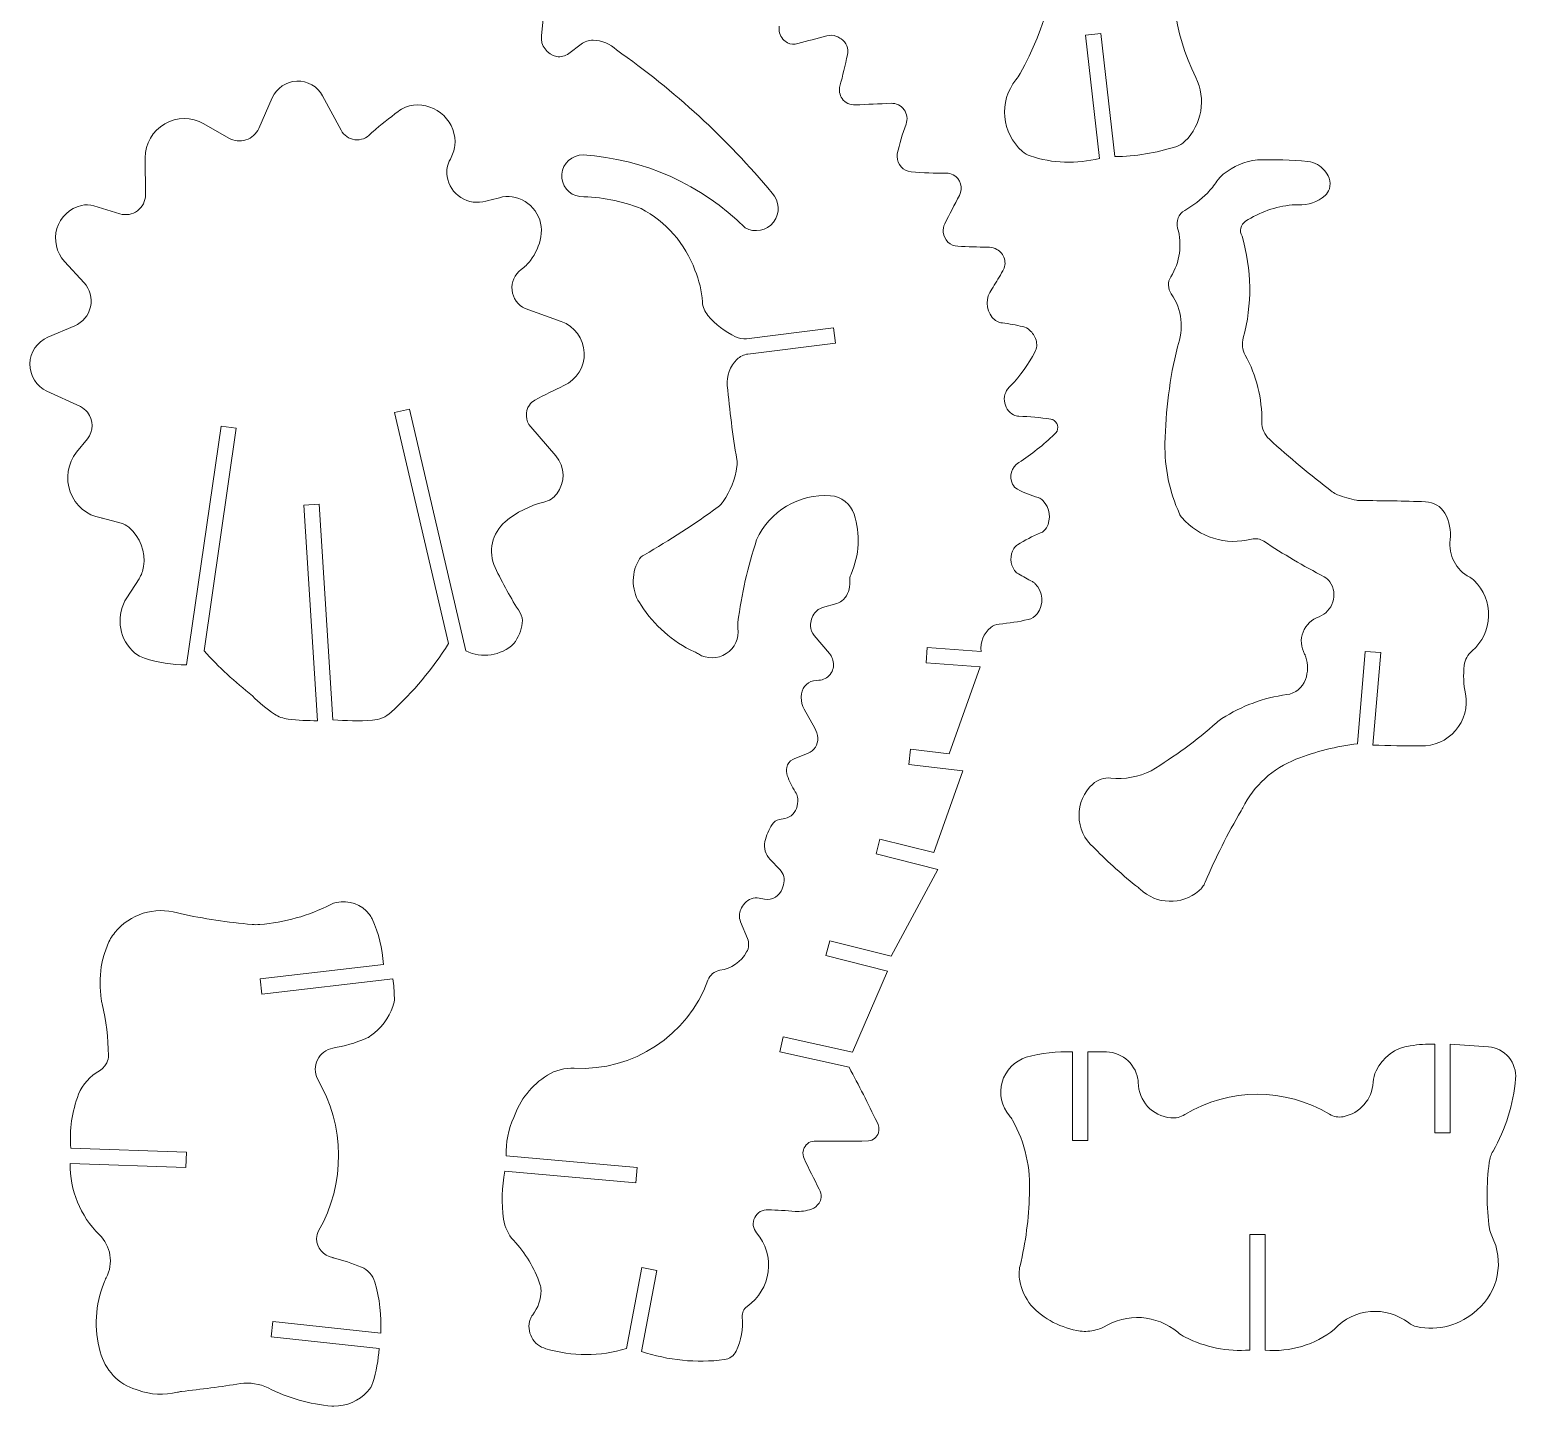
# Model space of a CAD drawing. Header units: millimetres. Extents: x -138 to 135, y -114 to 76.
# Drawn here: x -137.5 to -1.9, y -113.9 to 11.8 of the extents above; entities that cross this region are included whole.
import ezdxf

# ---------------------------------------------------------------- set-up
doc = ezdxf.new("R2010")
doc.units = ezdxf.units.MM
doc.header["$MEASUREMENT"] = 0
doc.layers.add('Capa 1', color=7, linetype='Continuous')

msp = doc.modelspace()

# ---------------------------------------------------------------- linework, layer by layer
at = {"layer": 'Capa 1', "color": 250, "lineweight": 9}
for points in [[(-25.4998, 31.3087), (-32.9204, 25.7551), (-35.2909, 15.6801), (-31.1253, 7.4003)], [(-47.168, 7.7521), (-44.8159, 11.941), (-43.5894, 16.668), (-43.6082, 21.4721)], [(-90.8445, 11.2216), (-90.8445, 11.2216), (-90.6855, 12.7316), (-90.6855, 12.7316)], [(-90.8445, 11.2216), (-90.939, 10.3244), (-90.339, 9.5013), (-89.456, 9.3167)], [(-69.1374, 12.095), (-69.2138, 11.6694), (-69.0902, 11.2324), (-68.8022, 10.9099)], [(-68.8022, 10.9099), (-68.683, 10.7764), (-68.5457, 10.6602), (-68.3942, 10.5647)], [(-64.7916, 11.2057), (-65.6784, 10.9706), (-66.5644, 10.7325), (-67.4495, 10.4913)], [(-63.9154, 11.1546), (-64.1945, 11.2647), (-64.5016, 11.2826), (-64.7916, 11.2057)], [(-63.502, 10.9369), (-63.6314, 11.0243), (-63.7701, 11.0973), (-63.9154, 11.1546)], [(-62.913, 9.4793), (-62.7941, 10.0398), (-63.0271, 10.6164), (-63.502, 10.9369)], [(-41.1809, 11.2679), (-41.1809, 11.2679), (-39.7833, 11.4251), (-39.7833, 11.4251)], [(-39.9151, 0.0169), (-39.9151, 0.0169), (-41.1809, 11.2679), (-41.1809, 11.2679)], [(-39.7833, 11.4251), (-39.7833, 11.4251), (-38.5176, 0.1741), (-38.5176, 0.1741)], [(-89.456, 9.3167), (-89.0671, 9.2464), (-88.6666, 9.3429), (-88.3525, 9.5827)], [(-87.2307, 10.4389), (-87.2307, 10.4389), (-88.3525, 9.5827), (-88.3525, 9.5827)], [(-86.1295, 10.799), (-86.5267, 10.8068), (-86.9148, 10.6799), (-87.2307, 10.4389)], [(-83.9923, 9.9131), (-84.5678, 10.4669), (-85.331, 10.7833), (-86.1295, 10.799)], [(-69.8006, -3.1475), (-73.9223, 1.8244), (-78.6959, 6.2176), (-83.9923, 9.9131)], [(-68.3942, 10.5647), (-68.0973, 10.4317), (-67.7635, 10.4057), (-67.4495, 10.4913)], [(-63.5991, 6.6197), (-63.3453, 7.5667), (-63.1166, 8.5203), (-62.913, 9.4793)], [(-47.5439, 7.1926), (-49.1245, 5.204), (-48.8641, 2.3245), (-46.9523, 0.6517)], [(-47.5439, 7.1926), (-47.4039, 7.3688), (-47.2782, 7.5559), (-47.168, 7.7521)], [(-32.1147, 1.5787), (-30.5625, 3.102), (-30.1635, 5.4497), (-31.1253, 7.4003)], [(-116.6413, 2.7575), (-116.6413, 2.7575), (-115.414, 5.5421), (-115.414, 5.5421)], [(-110.8134, 5.7198), (-110.8134, 5.7198), (-109.1334, 2.5881), (-109.1334, 2.5881)], [(-63.5991, 6.6197), (-63.7046, 6.2258), (-63.634, 5.8054), (-63.4054, 5.4676)], [(-63.4054, 5.4676), (-63.1249, 5.0843), (-62.6698, 4.8685), (-62.1954, 4.8939)], [(-103.9228, 4.3072), (-104.7092, 3.7051), (-105.4813, 3.0844), (-106.2384, 2.4457)], [(-102.5169, 4.87), (-103.0282, 4.8145), (-103.5144, 4.6198), (-103.9228, 4.3072)], [(-58.9367, 5.0406), (-60.0233, 5.0009), (-61.1096, 4.952), (-62.1954, 4.8939)], [(-125.2089, 3.1619), (-126.3197, 2.5345), (-127.0036, 1.3546), (-126.9958, 0.0789)], [(-121.6604, 3.1829), (-122.7603, 3.8171), (-124.1166, 3.809), (-125.2089, 3.1619)], [(-121.6604, 3.1829), (-121.6604, 3.1829), (-119.3723, 1.8637), (-119.3723, 1.8637)], [(-57.567, 3.1454), (-57.8967, 2.2577), (-58.1647, 1.3481), (-58.3691, 0.4234)], [(-106.2384, 2.4457), (-106.3088, 2.3863), (-106.3753, 2.3222), (-106.4374, 2.2541)], [(-32.9575, 1.0725), (-32.6406, 1.1725), (-32.3518, 1.3459), (-32.1147, 1.5787)], [(-126.975, -3.3098), (-126.975, -3.3098), (-126.9958, 0.0789), (-126.9958, 0.0789)], [(-99.1549, -0.0502), (-98.9403, 0.3294), (-98.7992, 0.746), (-98.739, 1.1778)], [(-72.2618, -6.3118), (-76.2197, -2.3783), (-81.4737, -0.0194), (-87.0431, 0.3247)], [(-58.3811, 0.3685), (-58.3861, 0.3083), (-58.3886, 0.2479), (-58.3884, 0.1876)], [(-58.3884, 0.1876), (-58.3867, -0.541), (-57.8288, -1.1476), (-57.1029, -1.2102)], [(-58.3691, 0.4234), (-58.3772, 0.4062), (-58.3813, 0.3875), (-58.3811, 0.3685)], [(-46.9523, 0.6517), (-46.744, 0.4694), (-46.5017, 0.3299), (-46.2395, 0.2412)], [(-46.2395, 0.2412), (-44.1985, -0.4497), (-41.9999, -0.5276), (-39.9151, 0.0169)], [(-38.5176, 0.1741), (-36.6304, 0.2019), (-34.7574, 0.5045), (-32.9575, 1.0725)], [(-99.1549, -0.0502), (-99.4258, -0.5293), (-99.5282, -1.0855), (-99.4459, -1.6297)], [(-57.1029, -1.2102), (-56.0345, -1.3024), (-54.9624, -1.3449), (-53.8901, -1.3377)], [(-53.2673, -1.4785), (-53.4613, -1.3844), (-53.6744, -1.3363), (-53.8901, -1.3377)], [(-25.4998, -0.1238), (-26.6418, -0.2557), (-27.7227, -0.7099), (-28.6161, -1.4333)], [(-20.8959, -0.2679), (-22.4263, -0.129), (-23.9635, -0.0809), (-25.4996, -0.1238)], [(-20.0198, -0.5489), (-20.2876, -0.3919), (-20.5868, -0.296), (-20.8959, -0.2679)], [(-18.959, -1.7821), (-19.1658, -1.2646), (-19.539, -0.8307), (-20.0198, -0.5489)], [(-52.7007, -3.3639), (-52.3449, -2.686), (-52.5967, -1.848), (-53.2673, -1.4785)], [(-30.0705, -3.1475), (-29.7429, -2.8169), (-29.4486, -2.455), (-29.1918, -2.0669)], [(-28.6161, -1.4333), (-28.8392, -1.6139), (-29.0333, -1.8276), (-29.1918, -2.0669)], [(-18.939, -2.7724), (-18.8336, -2.4495), (-18.8406, -2.1004), (-18.959, -1.7821)], [(-95.6998, -3.8254), (-95.7692, -3.8404), (-95.838, -3.858), (-95.9061, -3.8782)], [(-95.6998, -3.8254), (-95.3542, -3.7506), (-95.0107, -3.6661), (-94.6697, -3.5721)], [(-93.5045, -3.5019), (-93.8936, -3.4436), (-94.2905, -3.4675), (-94.6697, -3.5721)], [(-81.7548, -4.5539), (-83.5381, -3.8713), (-85.4268, -3.5054), (-87.3359, -3.4726)], [(-52.7007, -3.3639), (-53.1508, -4.2214), (-53.5942, -5.0823), (-54.0309, -5.9467)], [(-32.1267, -4.7296), (-31.3689, -4.3037), (-30.6764, -3.7708), (-30.0705, -3.1475)], [(-21.7891, -4.2194), (-20.8895, -4.2723), (-20.0058, -3.965), (-19.3332, -3.3653)], [(-19.3332, -3.3653), (-19.1531, -3.2047), (-19.0174, -3.0005), (-18.939, -2.7724)], [(-131.6955, -4.3083), (-132.0605, -4.1956), (-132.4492, -4.1841), (-132.8202, -4.2749)], [(-131.6955, -4.3083), (-131.6955, -4.3083), (-129.3117, -5.0447), (-129.3117, -5.0447)], [(-76.8325, -10.1794), (-77.7272, -7.7636), (-79.4792, -5.7613), (-81.7548, -4.5539)], [(-32.1267, -4.7296), (-32.696, -5.0496), (-32.9701, -5.7192), (-32.7886, -6.3465)], [(-22.3358, -4.2298), (-23.8519, -4.3772), (-25.3092, -4.8921), (-26.5813, -5.7298)], [(-21.7891, -4.2194), (-21.9713, -4.2086), (-22.1541, -4.2121), (-22.3358, -4.2298)], [(-54.0309, -5.9467), (-54.1511, -6.1889), (-54.201, -6.4599), (-54.1748, -6.729)], [(-54.1748, -6.729), (-54.1132, -7.4286), (-53.5449, -7.9755), (-52.8435, -8.0103)], [(-33.4077, -10.7935), (-32.5789, -9.4664), (-32.3538, -7.8495), (-32.7886, -6.3465)], [(-26.5813, -5.7298), (-27.0439, -6.0218), (-27.1883, -6.6299), (-26.9064, -7.0986)], [(-91.8499, -9.3064), (-91.3634, -8.6721), (-91.0351, -7.931), (-90.8922, -7.1444)], [(-52.8435, -8.0103), (-51.9335, -8.0554), (-51.0225, -8.0806), (-50.1114, -8.0859)], [(-49.9506, -8.0902), (-50.004, -8.0847), (-50.0578, -8.0833), (-50.1114, -8.0859)], [(-49.2889, -8.2895), (-49.4948, -8.1816), (-49.7194, -8.1139), (-49.9506, -8.0902)], [(-26.7965, -16.376), (-25.9694, -13.3335), (-26.0074, -10.1206), (-26.9064, -7.0986)], [(-132.5816, -11.3405), (-132.5816, -11.3405), (-134.3712, -9.385), (-134.3712, -9.385)], [(-92.6956, -10.1359), (-92.3761, -9.9006), (-92.0914, -9.6213), (-91.8499, -9.3064)], [(-76.1498, -13.0924), (-76.2167, -12.0906), (-76.4474, -11.1066), (-76.8325, -10.1794)], [(-48.7343, -10.2563), (-49.0323, -10.7552), (-49.3287, -11.2551), (-49.6235, -11.7559)], [(-33.4077, -10.7935), (-33.7054, -11.2701), (-33.6908, -11.8783), (-33.3705, -12.3401)], [(-49.7308, -11.9127), (-50.333, -12.6772), (-50.32, -13.7583), (-49.6996, -14.5081)], [(-49.7308, -11.9127), (-49.6915, -11.8629), (-49.6557, -11.8105), (-49.6235, -11.7559)], [(-76.1498, -13.0924), (-76.1196, -13.5432), (-75.9456, -13.9725), (-75.6531, -14.3169)], [(-32.8041, -17.182), (-32.174, -15.5745), (-32.3864, -13.7587), (-33.3705, -12.3401)], [(-92.322, -13.6866), (-92.322, -13.6866), (-89.0298, -14.8772), (-89.0298, -14.8772)], [(-75.6531, -14.3169), (-74.9535, -15.1411), (-74.0903, -15.8109), (-73.1183, -16.284)], [(-49.6996, -14.5081), (-49.4691, -14.7867), (-49.1401, -14.9658), (-48.781, -15.0082)], [(-135.8865, -16.3184), (-135.8865, -16.3184), (-133.4359, -15.2761), (-133.4359, -15.2761)], [(-64.1751, -15.4533), (-64.1751, -15.4533), (-72.1309, -16.4477), (-72.1309, -16.4477)], [(-64.0007, -16.8488), (-64.0007, -16.8488), (-64.1751, -15.4533), (-64.1751, -15.4533)], [(-46.9109, -15.3394), (-47.5274, -15.1931), (-48.1518, -15.0825), (-48.781, -15.0082)], [(-46.2953, -15.662), (-46.4703, -15.5046), (-46.682, -15.3937), (-46.9109, -15.3394)], [(-45.7084, -16.5673), (-45.8207, -16.219), (-46.0232, -15.9067), (-46.2953, -15.662)], [(-73.1183, -16.284), (-72.812, -16.4331), (-72.4689, -16.49), (-72.1309, -16.4477)], [(-71.9934, -17.8479), (-71.9934, -17.8479), (-64.0007, -16.8488), (-64.0007, -16.8488)], [(-45.8057, -17.66), (-45.6267, -17.324), (-45.5916, -16.9297), (-45.7084, -16.5673)], [(-32.8041, -17.182), (-33.5032, -20.0714), (-33.8835, -23.0288), (-33.938, -26.0011)], [(-26.7965, -16.376), (-26.9399, -16.9034), (-26.8729, -17.4659), (-26.6098, -17.945)], [(-73.0013, -18.3323), (-73.6422, -18.9559), (-73.9652, -19.837), (-73.8791, -20.7272)], [(-71.9934, -17.8479), (-72.3731, -17.8953), (-72.727, -18.0654), (-73.0013, -18.3323)], [(-48.0018, -20.7272), (-47.1379, -19.806), (-46.3994, -18.7747), (-45.8057, -17.66)], [(-25.0995, -24.0342), (-25.0654, -21.9077), (-25.5859, -19.809), (-26.6098, -17.945)], [(-132.9145, -22.6468), (-132.9145, -22.6468), (-135.9644, -21.2338), (-135.9644, -21.2338)], [(-88.7867, -20.7272), (-89.6775, -21.1464), (-90.5588, -21.5855), (-91.43, -22.0441)], [(-73.8791, -20.7272), (-73.6756, -22.9841), (-73.387, -25.2325), (-73.0141, -27.4677)], [(-132.2673, -23.1606), (-132.4392, -22.9403), (-132.661, -22.7642), (-132.9145, -22.6468)], [(-102.8872, -22.8688), (-102.8872, -22.8688), (-104.2568, -23.1883), (-104.2568, -23.1883)], [(-97.7352, -44.9489), (-97.7352, -44.9489), (-102.8872, -22.8688), (-102.8872, -22.8688)], [(-91.9382, -22.4982), (-92.3565, -23.1137), (-92.3094, -23.9334), (-91.8234, -24.497)], [(-91.43, -22.0441), (-91.6341, -22.1515), (-91.8086, -22.3074), (-91.9382, -22.4982)], [(-132.2815, -25.5869), (-131.7157, -24.8789), (-131.7099, -23.8751), (-132.2673, -23.1606)], [(-104.2568, -23.1883), (-104.2568, -23.1883), (-99.3345, -44.284), (-99.3345, -44.284)], [(-47.7484, -23.3999), (-47.6035, -23.4772), (-47.4427, -23.5196), (-47.2786, -23.5237)], [(-44.3481, -23.7913), (-45.318, -23.6378), (-46.2969, -23.5484), (-47.2786, -23.5237)], [(-44.0634, -23.9039), (-44.1489, -23.8459), (-44.2461, -23.8075), (-44.3481, -23.7913)], [(-25.0995, -24.0342), (-25.1092, -24.6387), (-24.859, -25.2184), (-24.4125, -25.626)], [(-133.2583, -26.8095), (-133.2583, -26.8095), (-132.2815, -25.5869), (-132.2815, -25.5869)], [(-120.0786, -24.4189), (-120.0786, -24.4189), (-123.2429, -46.2177), (-123.2429, -46.2177)], [(-121.6355, -44.9345), (-121.6355, -44.9345), (-118.6868, -24.6209), (-118.6868, -24.6209)], [(-118.6868, -24.6209), (-118.6868, -24.6209), (-120.0786, -24.4189), (-120.0786, -24.4189)], [(-91.8234, -24.497), (-91.8234, -24.497), (-89.5333, -27.1528), (-89.5333, -27.1528)], [(-47.2873, -27.7591), (-46.1245, -26.9954), (-45.0314, -26.1306), (-44.0206, -25.1748)], [(-24.4125, -25.626), (-22.5738, -27.3045), (-20.6616, -28.9006), (-18.6814, -30.4096)], [(-33.938, -26.0011), (-33.9803, -28.2162), (-33.5282, -30.4128), (-32.6145, -32.4312)], [(-89.4398, -30.6042), (-88.6472, -29.5776), (-88.6863, -28.135), (-89.5333, -27.1528)], [(-74.2445, -31.2984), (-73.5912, -30.3451), (-73.1673, -29.2537), (-73.006, -28.1093)], [(-73.006, -28.1093), (-72.9759, -27.8963), (-72.9787, -27.6799), (-73.0141, -27.4677)], [(-47.2873, -27.7591), (-47.9478, -28.1725), (-48.1903, -29.0175), (-47.8495, -29.7183)], [(-47.8495, -29.7183), (-47.7536, -29.9156), (-47.5985, -30.0781), (-47.4059, -30.1831)], [(-90.6145, -31.3657), (-90.1477, -31.2529), (-89.7333, -30.9843), (-89.4398, -30.6042)], [(-64.4577, -30.7773), (-67.3324, -30.5609), (-70.0328, -32.1748), (-71.2038, -34.8091)], [(-62.3022, -32.4697), (-62.6111, -31.5207), (-63.4625, -30.8522), (-64.4577, -30.7773)], [(-47.4059, -30.1831), (-46.8083, -30.509), (-46.1743, -30.7631), (-45.5171, -30.9401)], [(-45.5171, -30.9401), (-45.5171, -30.9401), (-45.4608, -30.9615), (-45.4608, -30.9615)], [(-45.083, -31.2107), (-45.1894, -31.1013), (-45.3183, -31.0162), (-45.4608, -30.9615)], [(-18.6814, -30.4096), (-18.5303, -30.5248), (-18.3644, -30.619), (-18.1881, -30.6897)], [(-18.1881, -30.6897), (-17.6262, -30.9151), (-17.0425, -31.0818), (-16.4464, -31.1874)], [(-16.4464, -31.1874), (-16.3281, -31.2083), (-16.2084, -31.2191), (-16.0883, -31.2196)], [(-111.1157, -31.5389), (-111.1157, -31.5389), (-112.5193, -31.6266), (-112.5193, -31.6266)], [(-112.5193, -31.6266), (-112.5193, -31.6266), (-111.2887, -51.3158), (-111.2887, -51.3158)], [(-109.8851, -51.2281), (-109.8851, -51.2281), (-111.1157, -31.5389), (-111.1157, -31.5389)], [(-90.6145, -31.3657), (-91.914, -31.6795), (-93.1227, -32.2912), (-94.145, -33.1527)], [(-81.4518, -36.1679), (-79.1224, -34.8523), (-76.8769, -33.3936), (-74.728, -31.8002)], [(-74.728, -31.8002), (-74.5402, -31.6609), (-74.3768, -31.4913), (-74.2445, -31.2984)], [(-62.5918, -37.9381), (-61.8208, -36.2142), (-61.7176, -34.2654), (-62.3022, -32.4697)], [(-44.7593, -33.7201), (-44.298, -32.9045), (-44.4298, -31.8825), (-45.083, -31.2107)], [(-32.6145, -32.4312), (-32.5581, -32.5558), (-32.4839, -32.6715), (-32.3941, -32.7746)], [(-10.1581, -31.329), (-12.1342, -31.2651), (-14.1111, -31.2286), (-16.0883, -31.2196)], [(-8.4018, -32.3785), (-8.767, -31.7492), (-9.4308, -31.3526), (-10.1581, -31.329)], [(-7.9201, -34.7909), (-7.8094, -33.9556), (-7.9788, -33.1072), (-8.4018, -32.3785)], [(-130.9097, -32.8402), (-130.9512, -32.8291), (-130.9931, -32.8196), (-131.0353, -32.8116)], [(-129.1901, -33.2988), (-129.1901, -33.2988), (-130.9097, -32.8402), (-130.9097, -32.8402)], [(-128.5106, -33.6528), (-128.7083, -33.4862), (-128.9404, -33.3654), (-129.1901, -33.2988)], [(-127.1498, -37.2518), (-126.9481, -35.8973), (-127.4632, -34.535), (-128.5106, -33.6528)], [(-94.145, -33.1527), (-95.363, -34.179), (-95.7389, -35.8959), (-95.0612, -37.3373)], [(-45.2878, -34.1809), (-45.0642, -34.092), (-44.8777, -33.9294), (-44.7593, -33.7201)], [(-32.3941, -32.7746), (-30.8226, -34.5797), (-28.3666, -35.3427), (-26.049, -34.7459)], [(-71.2038, -34.8091), (-72.0147, -37.2554), (-72.587, -39.7744), (-72.9128, -42.331)], [(-47.4046, -35.2678), (-47.5372, -35.3528), (-47.649, -35.4665), (-47.7319, -35.6004)], [(-45.2878, -34.1809), (-46.0266, -34.4746), (-46.7355, -34.8385), (-47.4046, -35.2678)], [(-24.9237, -34.9339), (-25.2554, -34.7151), (-25.6642, -34.6468), (-26.049, -34.7459)], [(-24.9237, -34.9339), (-23.1389, -36.1116), (-21.2954, -37.1976), (-19.4002, -38.1877)], [(-7.9201, -34.7909), (-8.0948, -36.1957), (-7.3809, -37.5618), (-6.1278, -38.2204)], [(-81.4518, -36.1679), (-81.6784, -36.2959), (-81.8651, -36.4842), (-81.991, -36.712)], [(-47.7319, -35.6004), (-48.1158, -36.2203), (-48.0881, -37.0105), (-47.6619, -37.6021)], [(-127.5661, -38.3589), (-127.3504, -38.0236), (-127.2085, -37.6462), (-127.1498, -37.2518)], [(-95.0612, -37.3373), (-94.3937, -38.7572), (-93.6363, -40.1331), (-92.7938, -41.4567)], [(-81.991, -36.712), (-82.701, -37.9965), (-82.6091, -39.5747), (-81.7548, -40.768)], [(-62.5918, -37.9381), (-62.6906, -38.1591), (-62.7308, -38.4019), (-62.7083, -38.6429)], [(-47.6619, -37.6021), (-47.571, -37.7283), (-47.4534, -37.8328), (-47.3174, -37.9082)], [(-46.0307, -38.6245), (-46.4592, -38.3849), (-46.888, -38.1461), (-47.3174, -37.9082)], [(-128.6836, -40.0965), (-128.6836, -40.0965), (-127.5661, -38.3589), (-127.5661, -38.3589)], [(-63.286, -40.2491), (-62.8645, -39.8261), (-62.6528, -39.2376), (-62.7083, -38.6429)], [(-45.809, -38.7901), (-45.8753, -38.7254), (-45.9499, -38.6698), (-46.0307, -38.6245)], [(-45.6064, -41.5611), (-44.9639, -40.719), (-45.0509, -39.5298), (-45.809, -38.7901)], [(-18.8839, -38.6503), (-19.0147, -38.4554), (-19.1922, -38.2964), (-19.4002, -38.1877)], [(-5.7189, -38.5174), (-5.8402, -38.3993), (-5.9779, -38.2992), (-6.1278, -38.2204)], [(-128.6836, -40.0965), (-129.6638, -41.6207), (-129.4583, -43.6205), (-128.1885, -44.9135)], [(-65.1792, -40.9822), (-65.1792, -40.9822), (-63.8892, -40.6068), (-63.8892, -40.6068)], [(-63.8892, -40.6068), (-63.6612, -40.5404), (-63.4537, -40.4174), (-63.286, -40.2491)], [(-92.5872, -42.4054), (-92.5412, -42.0747), (-92.6145, -41.7384), (-92.7938, -41.4567)], [(-81.7548, -40.768), (-80.572, -42.6233), (-78.883, -44.1013), (-76.8873, -45.0277)], [(-65.8998, -41.4736), (-66.164, -41.8161), (-66.3004, -42.2401), (-66.2854, -42.6724)], [(-65.1792, -40.9822), (-65.4654, -41.0655), (-65.7178, -41.2376), (-65.8998, -41.4736)], [(-46.4143, -42.0797), (-46.0925, -42.007), (-45.8065, -41.8234), (-45.6064, -41.5611)], [(-93.3574, -44.284), (-92.9467, -43.7326), (-92.6818, -43.0864), (-92.5872, -42.4054)], [(-72.9128, -42.331), (-72.936, -42.5126), (-72.9354, -42.6965), (-72.911, -42.8781)], [(-66.2854, -42.6724), (-66.2744, -42.9886), (-66.1571, -43.292), (-65.9524, -43.5333)], [(-49.8451, -42.8073), (-50.4956, -43.3339), (-50.825, -44.1612), (-50.7143, -44.9907)], [(-49.0858, -42.4997), (-49.3638, -42.5246), (-49.6281, -42.6317), (-49.8451, -42.8073)], [(-49.0858, -42.4997), (-48.187, -42.4191), (-47.2945, -42.2788), (-46.4143, -42.0797)], [(-104.5656, -50.5459), (-102.5443, -48.7072), (-100.7842, -46.6003), (-99.3345, -44.284)], [(-97.7352, -44.9489), (-96.2799, -45.6606), (-94.5358, -45.3957), (-93.3574, -44.284)], [(-64.558, -45.1774), (-64.558, -45.1774), (-65.9524, -43.5333), (-65.9524, -43.5333)], [(-55.6367, -44.6391), (-55.6367, -44.6391), (-55.7369, -46.0419), (-55.7369, -46.0419)], [(-50.7143, -44.9907), (-50.7143, -44.9907), (-55.6367, -44.6391), (-55.6367, -44.6391)], [(-128.1885, -44.9135), (-127.8747, -45.233), (-127.4892, -45.4729), (-127.0639, -45.6134)], [(-127.0639, -45.6134), (-125.8314, -46.0206), (-124.5409, -46.2247), (-123.2429, -46.2177)], [(-121.6355, -44.9345), (-120.2801, -46.4256), (-118.8023, -47.8006), (-117.2176, -49.0451)], [(-76.5231, -45.2236), (-76.6406, -45.1512), (-76.7622, -45.0858), (-76.8873, -45.0277)], [(-64.2887, -45.6658), (-64.345, -45.4867), (-64.4365, -45.3206), (-64.558, -45.1774)], [(-64.2186, -45.9333), (-64.2377, -45.843), (-64.2611, -45.7538), (-64.2887, -45.6658)], [(-55.7369, -46.0419), (-55.7369, -46.0419), (-50.8146, -46.3935), (-50.8146, -46.3935)], [(-21.0813, -45.5053), (-21.11, -45.4162), (-21.1475, -45.3302), (-21.1932, -45.2485)], [(-21.1148, -47.5594), (-20.8775, -46.8971), (-20.8657, -46.175), (-21.0813, -45.5053)], [(-15.6552, -44.9872), (-15.6552, -44.9872), (-16.3583, -53.4254), (-16.3583, -53.4254)], [(-14.2536, -45.104), (-14.2536, -45.104), (-15.6552, -44.9872), (-15.6552, -44.9872)], [(-14.9568, -53.5422), (-14.9568, -53.5422), (-14.2536, -45.104), (-14.2536, -45.104)], [(-5.9112, -44.9452), (-6.3036, -45.2843), (-6.5574, -45.756), (-6.624, -46.2704)], [(-50.8146, -46.3935), (-50.8146, -46.3935), (-53.6343, -54.3296), (-53.6343, -54.3296)], [(-6.624, -46.2704), (-6.7356, -47.1318), (-6.6983, -48.0059), (-6.5137, -48.8547)], [(-65.7694, -47.6385), (-66.457, -47.665), (-67.0244, -48.1851), (-67.1106, -48.8677)], [(-65.7694, -47.6385), (-65.7694, -47.6385), (-65.5404, -47.6296), (-65.5404, -47.6296)], [(-22.8267, -48.9396), (-22.0425, -48.8368), (-21.3816, -48.304), (-21.1148, -47.5594)], [(-117.2176, -49.0451), (-116.6047, -49.6667), (-115.9305, -50.2248), (-115.2054, -50.7109)], [(-67.1338, -49.2133), (-67.1369, -49.5793), (-67.0448, -49.9397), (-66.8665, -50.2593)], [(-67.1106, -48.8677), (-67.125, -48.9824), (-67.1328, -49.0978), (-67.1338, -49.2133)], [(-22.8267, -48.9396), (-24.9359, -49.2159), (-26.9556, -49.9639), (-28.7359, -51.1281)], [(-115.2054, -50.7109), (-114.8348, -50.9592), (-114.4105, -51.1159), (-113.9675, -51.168)], [(-113.9675, -51.168), (-113.0785, -51.2724), (-112.1838, -51.3218), (-111.2887, -51.3158)], [(-109.8851, -51.2281), (-108.6836, -51.3372), (-107.4755, -51.3518), (-106.2718, -51.2718)], [(-106.2718, -51.2718), (-105.6374, -51.2297), (-105.0359, -50.9738), (-104.5656, -50.5459)], [(-65.8933, -52.0037), (-65.8933, -52.0037), (-66.8665, -50.2593), (-66.8665, -50.2593)], [(-35.2038, -55.8866), (-33.0809, -54.6044), (-31.0773, -53.1344), (-29.2169, -51.4944)], [(-28.7359, -51.1281), (-28.9048, -51.2385), (-29.0655, -51.3609), (-29.2169, -51.4944)], [(-66.5149, -54.2909), (-65.9467, -54.0652), (-65.5894, -53.4984), (-65.6309, -52.8885)], [(-65.6309, -52.8885), (-65.652, -52.5778), (-65.7416, -52.2757), (-65.8933, -52.0037)], [(-57.1594, -53.9267), (-57.1594, -53.9267), (-57.319, -55.324), (-57.319, -55.324)], [(-53.6343, -54.3296), (-53.6343, -54.3296), (-57.1594, -53.9267), (-57.1594, -53.9267)], [(-16.3583, -53.4254), (-18.2853, -53.6552), (-20.1755, -54.1277), (-21.9838, -54.8318)], [(-14.9568, -53.5422), (-13.5089, -53.5937), (-12.0602, -53.6167), (-10.6114, -53.6113)], [(-68.4562, -55.5768), (-68.5067, -55.824), (-68.4899, -56.0802), (-68.4073, -56.3186)], [(-67.9013, -54.8481), (-68.1876, -54.9938), (-68.3919, -55.2621), (-68.4562, -55.5768)], [(-67.7824, -54.7944), (-67.8229, -54.8104), (-67.8625, -54.8283), (-67.9013, -54.8481)], [(-67.7824, -54.7944), (-67.7824, -54.7944), (-66.5149, -54.2909), (-66.5149, -54.2909)], [(-57.319, -55.324), (-57.319, -55.324), (-52.3967, -55.8866), (-52.3967, -55.8866)], [(-21.9838, -54.8318), (-24.0977, -55.6671), (-25.8295, -57.2523), (-26.848, -59.2843)], [(-68.4073, -56.3186), (-68.2265, -56.841), (-67.9797, -57.3383), (-67.6731, -57.7983)], [(-52.3967, -55.8866), (-52.3967, -55.8866), (-55.0231, -63.3525), (-55.0231, -63.3525)], [(-38.8842, -56.5553), (-39.4863, -56.4927), (-40.0863, -56.6917), (-40.5316, -57.1018)], [(-38.8842, -56.5553), (-37.6188, -56.687), (-36.342, -56.455), (-35.2038, -55.8866)], [(-67.4627, -58.846), (-67.3922, -58.4827), (-67.4678, -58.1063), (-67.6731, -57.7983)], [(-68.631, -60.2373), (-68.067, -60.1286), (-67.6259, -59.6879), (-67.5166, -59.1241)], [(-67.5166, -59.1241), (-67.5166, -59.1241), (-67.4627, -58.846), (-67.4627, -58.846)], [(-26.9841, -59.5345), (-28.2215, -61.6363), (-29.3184, -63.8177), (-30.2675, -66.0645)], [(-26.9841, -59.5345), (-26.9359, -59.4526), (-26.8905, -59.3692), (-26.848, -59.2843)], [(-69.7973, -60.794), (-70.1053, -61.2717), (-70.3245, -61.8012), (-70.4442, -62.3568)], [(-69.1105, -60.3298), (-69.3932, -60.3843), (-69.6413, -60.552), (-69.7973, -60.794)], [(-69.1105, -60.3298), (-69.1105, -60.3298), (-68.631, -60.2373), (-68.631, -60.2373)], [(-70.4442, -62.3568), (-70.5703, -62.9417), (-70.3951, -63.5508), (-69.9777, -63.9794)], [(-59.9665, -62.1166), (-59.9665, -62.1166), (-60.3076, -63.481), (-60.3076, -63.481)], [(-55.0231, -63.3525), (-55.0231, -63.3525), (-59.9665, -62.1166), (-59.9665, -62.1166)], [(-60.3076, -63.481), (-60.3076, -63.481), (-54.6821, -64.8874), (-54.6821, -64.8874)], [(-40.3449, -62.9826), (-40.3829, -62.9436), (-40.4225, -62.9061), (-40.4634, -62.8702)], [(-40.3449, -62.9826), (-39.0995, -64.26), (-37.7703, -65.4528), (-36.3661, -66.5532)], [(-69.0904, -64.8903), (-69.0904, -64.8903), (-69.9777, -63.9794), (-69.9777, -63.9794)], [(-68.7577, -66.2979), (-68.6004, -65.8032), (-68.7283, -65.2621), (-69.0904, -64.8903)], [(-54.6821, -64.8874), (-54.6821, -64.8874), (-58.9117, -72.8051), (-58.9117, -72.8051)], [(-68.8702, -66.6516), (-68.8702, -66.6516), (-68.7577, -66.2979), (-68.7577, -66.2979)], [(-30.8449, -66.8514), (-30.5936, -66.6379), (-30.3958, -66.3684), (-30.2675, -66.0645)], [(-106.5413, -68.9958), (-107.251, -68.0798), (-108.4264, -67.6566), (-109.5571, -67.9101)], [(-70.9623, -67.5135), (-71.4582, -67.4188), (-71.9667, -67.597), (-72.2948, -67.9806)], [(-70.9623, -67.5135), (-70.9623, -67.5135), (-70.4743, -67.6067), (-70.4743, -67.6067)], [(-70.4743, -67.6067), (-69.7749, -67.7403), (-69.086, -67.3301), (-68.8702, -66.6516)], [(-36.2076, -66.6906), (-36.2581, -66.6422), (-36.311, -66.5963), (-36.3661, -66.5532)], [(-36.2076, -66.6906), (-34.7256, -68.111), (-32.4094, -68.1805), (-30.8449, -66.8514)], [(-124.0429, -68.8665), (-126.1401, -68.2594), (-128.3971, -68.9644), (-129.7757, -70.6573)], [(-124.0429, -68.8665), (-123.9676, -68.8883), (-123.8915, -68.9076), (-123.8149, -68.9244)], [(-123.8149, -68.9244), (-121.6491, -69.3971), (-119.4553, -69.7305), (-117.2469, -69.9225)], [(-116.5471, -69.9251), (-114.2834, -69.7452), (-112.0773, -69.1214), (-110.0545, -68.0894)], [(-109.5571, -67.9101), (-109.7298, -67.9488), (-109.8969, -68.009), (-110.0545, -68.0894)], [(-106.289, -69.4135), (-106.3567, -69.265), (-106.4413, -69.1248), (-106.5413, -68.9958)], [(-72.6511, -68.5376), (-72.8145, -68.8936), (-72.8221, -69.3016), (-72.6719, -69.6634)], [(-72.2948, -67.9806), (-72.4388, -68.1489), (-72.5587, -68.3363), (-72.6511, -68.5376)], [(-117.2469, -69.9225), (-117.0141, -69.9427), (-116.78, -69.9436), (-116.5471, -69.9251)], [(-105.2602, -73.5581), (-105.3452, -72.125), (-105.694, -70.72), (-106.289, -69.4135)], [(-72.0381, -71.1904), (-72.0381, -71.1904), (-72.6719, -69.6634), (-72.6719, -69.6634)], [(-130.444, -71.8119), (-130.6152, -72.2587), (-130.7665, -72.7128), (-130.8975, -73.1729)], [(-129.7758, -70.6573), (-130.0583, -71.0043), (-130.2839, -71.3941), (-130.444, -71.8119)], [(-72.1148, -72.4251), (-71.8999, -72.0475), (-71.8716, -71.5917), (-72.0381, -71.1904)], [(-64.5372, -71.3987), (-64.5372, -71.3987), (-64.8783, -72.7631), (-64.8783, -72.7631)], [(-58.9117, -72.8051), (-58.9117, -72.8051), (-64.5372, -71.3987), (-64.5372, -71.3987)], [(-130.8975, -73.1729), (-130.9553, -73.3763), (-130.9978, -73.5837), (-131.0246, -73.7934)], [(-74.548, -74.1036), (-73.5235, -73.9442), (-72.6276, -73.3263), (-72.1148, -72.4251)], [(-64.8783, -72.7631), (-64.8783, -72.7631), (-59.2528, -74.1695), (-59.2528, -74.1695)], [(-131.0246, -73.7934), (-131.1498, -74.7739), (-131.1458, -75.7666), (-131.0126, -76.746)], [(-116.516, -74.8823), (-116.516, -74.8823), (-105.2602, -73.5581), (-105.2602, -73.5581)], [(-74.548, -74.1036), (-75.0521, -74.182), (-75.4742, -74.5273), (-75.651, -75.0058)], [(-59.2528, -74.1695), (-59.2528, -74.1695), (-62.4637, -81.5864), (-62.4637, -81.5864)], [(-116.3517, -76.279), (-116.3517, -76.279), (-116.516, -74.8823), (-116.516, -74.8823)], [(-104.3975, -74.8726), (-104.3975, -74.8726), (-116.3517, -76.279), (-116.3517, -76.279)], [(-104.2622, -76.6132), (-104.277, -76.031), (-104.3222, -75.4501), (-104.3975, -74.8726)], [(-87.8439, -83.044), (-82.459, -83.3198), (-77.5198, -80.0636), (-75.651, -75.0058)], [(-131.0126, -76.746), (-130.9942, -76.8819), (-130.9691, -77.0168), (-130.9374, -77.1503)], [(-130.3534, -81.8744), (-130.3747, -80.2831), (-130.5705, -78.6989), (-130.9374, -77.1503)], [(-104.3905, -77.3934), (-104.2989, -77.1438), (-104.2554, -76.879), (-104.2622, -76.6132)], [(-106.4268, -80.0902), (-105.4958, -79.4129), (-104.787, -78.4743), (-104.3905, -77.3934)], [(-109.8823, -81.2013), (-108.8422, -81.0296), (-107.8257, -80.7372), (-106.8532, -80.3302)], [(-106.8532, -80.3302), (-106.7022, -80.267), (-106.5591, -80.1865), (-106.4268, -80.0902)], [(-68.7923, -80.18), (-68.7923, -80.18), (-69.0974, -81.5529), (-69.0974, -81.5529)], [(-62.4637, -81.5864), (-62.4637, -81.5864), (-68.7923, -80.18), (-68.7923, -80.18)], [(-11.549, -80.9934), (-12.9095, -81.1756), (-14.0852, -82.0342), (-14.6728, -83.2747)], [(-9.3265, -80.8497), (-10.0702, -80.8262), (-10.8145, -80.8743), (-11.549, -80.9934)], [(-9.3265, -80.8497), (-9.3265, -80.8497), (-9.3265, -88.9364), (-9.3265, -88.9364)], [(-7.9201, -88.9364), (-7.9201, -88.9364), (-7.9201, -80.8497), (-7.9201, -80.8497)], [(-7.9201, -80.8497), (-6.7519, -80.929), (-5.5836, -81.0073), (-4.4152, -81.0847)], [(-130.7347, -82.8948), (-130.6495, -82.7824), (-130.5741, -82.6628), (-130.5095, -82.5373)], [(-130.5095, -82.5373), (-130.4039, -82.3325), (-130.3503, -82.1048), (-130.3534, -81.8744)], [(-69.0974, -81.5529), (-69.0974, -81.5529), (-62.7687, -82.9593), (-62.7687, -82.9593)], [(-42.3763, -81.5529), (-43.7995, -81.5024), (-45.222, -81.6684), (-46.5954, -82.0451)], [(-42.3763, -81.5529), (-42.3763, -81.5529), (-42.3763, -89.6396), (-42.3763, -89.6396)], [(-40.9699, -89.6396), (-40.9699, -89.6396), (-40.9699, -81.5529), (-40.9699, -81.5529)], [(-40.9699, -81.5529), (-40.5011, -81.5568), (-40.0323, -81.5568), (-39.5635, -81.5529)], [(-36.4084, -84.027), (-36.6846, -82.524), (-38.038, -81.4627), (-39.5635, -81.5529)], [(-131.1625, -83.2692), (-132.0224, -83.7562), (-132.6987, -84.512), (-133.0875, -85.4205)], [(-131.1625, -83.2692), (-130.9959, -83.1748), (-130.8503, -83.0475), (-130.7347, -82.8948)], [(-111.1753, -97.8837), (-108.7082, -93.5786), (-108.7515, -88.2783), (-111.2887, -84.0141)], [(-90.2993, -83.682), (-91.7287, -84.5773), (-92.808, -85.9354), (-93.3574, -87.53)], [(-87.8439, -83.044), (-88.7084, -82.9997), (-89.5657, -83.2224), (-90.2993, -83.682)], [(-60.2192, -87.9536), (-61.031, -86.2696), (-61.881, -84.6045), (-62.7687, -82.9593)], [(-36.3795, -84.3386), (-36.3799, -84.2341), (-36.3895, -84.1298), (-36.4084, -84.027)], [(-14.6728, -83.2747), (-14.8286, -83.6035), (-14.9191, -83.9595), (-14.9393, -84.3228)], [(-4.0022, -90.6066), (-2.8436, -88.5854), (-2.1408, -86.3354), (-1.943, -84.0141)], [(-133.0875, -85.4205), (-133.6864, -86.9882), (-133.9266, -88.6701), (-133.7907, -90.3428)], [(-36.3795, -84.3386), (-36.3736, -86.023), (-35.0841, -87.425), (-33.4061, -87.5715)], [(-18.9214, -87.247), (-22.9869, -84.8022), (-28.0725, -84.8123), (-32.1282, -87.2734)], [(-17.6793, -87.466), (-16.1542, -87.1689), (-15.0256, -85.8742), (-14.9393, -84.3228)], [(-93.3574, -87.53), (-93.8666, -88.6299), (-94.1076, -89.8349), (-94.0606, -91.046)], [(-60.092, -88.9309), (-59.9937, -88.6019), (-60.04, -88.2465), (-60.2192, -87.9536)], [(-47.8579, -87.7787), (-47.9365, -87.6392), (-48.0285, -87.5076), (-48.1326, -87.3859)], [(-46.3141, -94.5619), (-46.16, -92.199), (-46.6964, -89.8422), (-47.8579, -87.7787)], [(-33.4061, -87.5715), (-32.9593, -87.6105), (-32.5116, -87.5061), (-32.1282, -87.2734)], [(-18.9214, -87.247), (-18.5487, -87.4711), (-18.1062, -87.5492), (-17.6793, -87.466)], [(-60.9892, -89.6777), (-60.5671, -89.632), (-60.2135, -89.3377), (-60.092, -88.9309)], [(-9.3265, -88.9364), (-9.3265, -88.9364), (-7.9201, -88.9364), (-7.9201, -88.9364)], [(-133.7907, -90.3428), (-133.7907, -90.3428), (-123.2429, -90.6944), (-123.2429, -90.6944)], [(-123.2429, -90.6944), (-123.2429, -90.6944), (-123.2898, -92.1), (-123.2898, -92.1)], [(-66.9507, -90.5987), (-67.0034, -90.8279), (-66.9781, -91.0682), (-66.8786, -91.2814)], [(-66.8596, -90.323), (-66.9013, -90.4107), (-66.9319, -90.5033), (-66.9507, -90.5987)], [(-65.787, -89.6952), (-66.2429, -89.6493), (-66.6764, -89.9029), (-66.8596, -90.3229)], [(-65.787, -89.6952), (-64.1877, -89.7103), (-62.5883, -89.7044), (-60.9892, -89.6777)], [(-42.3763, -89.6396), (-42.3763, -89.6396), (-40.9699, -89.6396), (-40.9699, -89.6396)], [(-4.0022, -90.6066), (-4.1836, -90.923), (-4.3017, -91.2715), (-4.35, -91.633)], [(-133.8376, -91.7484), (-133.8906, -94.1816), (-132.9316, -96.5278), (-131.1894, -98.2273)], [(-123.2898, -92.1), (-123.2898, -92.1), (-133.8376, -91.7484), (-133.8376, -91.7484)], [(-82.1064, -92.1007), (-82.1064, -92.1007), (-94.0606, -91.046), (-94.0606, -91.046)], [(-82.23, -93.5017), (-82.23, -93.5017), (-82.1064, -92.1007), (-82.1064, -92.1007)], [(-66.8786, -91.2814), (-66.4369, -92.228), (-65.9717, -93.1635), (-65.4835, -94.0871)], [(-4.35, -91.633), (-4.619, -93.6464), (-4.6093, -95.6874), (-4.3213, -97.6982)], [(-94.1842, -92.4469), (-94.4552, -93.8942), (-94.4911, -95.3758), (-94.2905, -96.8345)], [(-94.1842, -92.4469), (-94.1842, -92.4469), (-82.23, -93.5017), (-82.23, -93.5017)], [(-65.4931, -95.3446), (-65.3939, -95.1928), (-65.3355, -95.0179), (-65.3235, -94.8369)], [(-65.3235, -94.8369), (-65.3064, -94.577), (-65.3618, -94.3174), (-65.4835, -94.0871)], [(-47.166, -101.0693), (-46.647, -98.9374), (-46.3614, -96.7555), (-46.3141, -94.5619)], [(-67.6911, -96.1089), (-68.5103, -96.0432), (-69.3309, -95.9963), (-70.1522, -95.9683)], [(-67.6911, -96.1089), (-67.1859, -96.1403), (-66.6796, -96.0698), (-66.2024, -95.9014)], [(-66.2024, -95.9014), (-65.9113, -95.7986), (-65.662, -95.603), (-65.4931, -95.3446)], [(-94.2905, -96.8345), (-94.192, -97.5503), (-93.8755, -98.2184), (-93.3838, -98.7479)], [(-130.5571, -102.1702), (-129.8777, -100.8599), (-130.1343, -99.2594), (-131.1894, -98.2273)], [(-111.1753, -97.8837), (-111.2989, -98.0993), (-111.3631, -98.3439), (-111.3614, -98.5925)], [(-111.3614, -98.5925), (-111.3557, -99.4412), (-110.7489, -100.1667), (-109.9146, -100.3223)], [(-90.9751, -102.7634), (-91.4897, -101.2718), (-92.3102, -99.9042), (-93.3838, -98.7479)], [(-24.7966, -98.2185), (-24.7966, -98.2185), (-26.203, -98.2185), (-26.203, -98.2185)], [(-26.203, -98.2185), (-26.203, -98.2185), (-26.203, -108.7663), (-26.203, -108.7663)], [(-24.7966, -108.7663), (-24.7966, -108.7663), (-24.7966, -98.2185), (-24.7966, -98.2185)], [(-5.4589, -105.1097), (-3.5094, -103.4345), (-2.9548, -100.645), (-4.1153, -98.3515)], [(-4.3213, -97.6982), (-4.2887, -97.9257), (-4.2191, -98.1464), (-4.1153, -98.3515)], [(-109.8413, -100.3387), (-109.8655, -100.3324), (-109.8899, -100.3269), (-109.9146, -100.3223)], [(-107.2758, -101.1952), (-108.111, -100.8531), (-108.9681, -100.567), (-109.8413, -100.3387)], [(-106.0485, -102.5621), (-106.2273, -101.9429), (-106.6794, -101.4394), (-107.2758, -101.1952)], [(-81.6852, -101.2462), (-81.6852, -101.2462), (-83.0916, -108.6297), (-83.0916, -108.6297)], [(-81.71, -108.8928), (-81.71, -108.8928), (-80.3037, -101.5094), (-80.3037, -101.5094)], [(-80.3037, -101.5094), (-80.3037, -101.5094), (-81.6852, -101.2462), (-81.6852, -101.2462)], [(-47.166, -101.0693), (-47.277, -101.5253), (-47.2851, -102.0003), (-47.1899, -102.4599)], [(-130.7612, -102.6126), (-131.5771, -104.6205), (-131.6961, -106.844), (-131.0992, -108.9275)], [(-130.5571, -102.1702), (-130.6319, -102.3144), (-130.7, -102.4621), (-130.7612, -102.6126)], [(-105.5134, -107.2273), (-105.4304, -105.6533), (-105.6113, -104.0765), (-106.0485, -102.5621)], [(-90.879, -103.3222), (-90.8805, -103.132), (-90.913, -102.9432), (-90.9751, -102.7634)], [(-47.1899, -102.4599), (-47.0231, -103.2646), (-46.678, -104.0217), (-46.18, -104.6754)], [(-91.6417, -105.5528), (-91.1413, -104.9176), (-90.8723, -104.1308), (-90.879, -103.3222)], [(-91.6417, -105.5528), (-91.74, -105.6776), (-91.8165, -105.8182), (-91.8678, -105.9685)], [(-73.0717, -108.86), (-72.6056, -107.8934), (-72.4135, -106.8175), (-72.5161, -105.7493)], [(-72.0704, -104.7838), (-72.3822, -105.0017), (-72.5525, -105.3706), (-72.5161, -105.7493)], [(-46.18, -104.6754), (-44.992, -105.9538), (-43.4008, -106.7851), (-41.673, -107.0303)], [(-32.7698, -107.1483), (-34.6929, -105.532), (-37.4414, -105.3473), (-39.5635, -106.6919)], [(-11.6961, -106.2982), (-13.7551, -104.6883), (-16.7067, -104.9365), (-18.4679, -106.8677)], [(-10.9843, -106.6316), (-9.0045, -107.0592), (-6.9407, -106.4907), (-5.4589, -105.1097)], [(-115.5078, -107.5709), (-115.5078, -107.5709), (-115.358, -106.1725), (-115.358, -106.1725)], [(-115.358, -106.1725), (-115.358, -106.1725), (-105.5134, -107.2273), (-105.5134, -107.2273)], [(-41.673, -107.0303), (-41.4418, -107.0631), (-41.2077, -107.0702), (-40.9749, -107.0515)], [(-40.9749, -107.0515), (-40.4875, -107.0123), (-40.0103, -106.8907), (-39.5635, -106.6919)], [(-32.7698, -107.1483), (-32.5645, -107.3209), (-32.3401, -107.4694), (-32.101, -107.5909)], [(-24.7966, -108.7663), (-22.5202, -108.9829), (-20.2492, -108.3016), (-18.4679, -106.8677)], [(-11.6961, -106.2982), (-11.487, -106.4616), (-11.2437, -106.5756), (-10.9843, -106.6316)], [(-105.6632, -108.6257), (-105.6632, -108.6257), (-115.5078, -107.5709), (-115.5078, -107.5709)], [(-32.101, -107.5909), (-30.2801, -108.5166), (-28.2396, -108.9233), (-26.203, -108.7663)], [(-131.0992, -108.9275), (-130.6961, -110.5807), (-129.4463, -111.896), (-127.8158, -112.383)], [(-106.2337, -111.7425), (-105.9157, -110.7311), (-105.7241, -109.6842), (-105.6632, -108.6257)], [(-90.4345, -108.642), (-88.0407, -109.3724), (-85.4829, -109.3681), (-83.0916, -108.6297)], [(-81.71, -108.8928), (-79.2828, -109.7105), (-76.7019, -109.9675), (-74.1611, -109.6444)], [(-74.1611, -109.6444), (-73.6886, -109.5843), (-73.2786, -109.2891), (-73.0717, -108.86)], [(-127.6563, -112.4359), (-127.7089, -112.4167), (-127.7621, -112.399), (-127.8158, -112.383)], [(-127.6563, -112.4359), (-126.5051, -112.8561), (-125.2542, -112.9202), (-124.0662, -112.6198)], [(-123.6955, -112.5521), (-123.8204, -112.5664), (-123.9442, -112.589), (-124.0662, -112.6198)], [(-123.6955, -112.5521), (-121.896, -112.3468), (-120.1005, -112.1075), (-118.31, -111.8342)], [(-115.7918, -112.2288), (-116.5705, -111.8408), (-117.45, -111.703), (-118.31, -111.8342)], [(-115.7918, -112.2288), (-113.9681, -113.1376), (-111.9922, -113.7015), (-109.9636, -113.8921)], [(-109.7819, -113.8998), (-108.6184, -113.8884), (-107.5097, -113.4036), (-106.7114, -112.5571)], [(-106.7114, -112.5571), (-106.4927, -112.3252), (-106.3293, -112.0466), (-106.2337, -111.7425)], [(-109.9636, -113.8921), (-109.9032, -113.8978), (-109.8425, -113.9004), (-109.7819, -113.8998)]]:
    msp.add_open_spline(points, degree=3, dxfattribs=at)
for points in [[(-110.8134, 5.7198), (-111.2763, 6.5827), (-112.1907, 7.1062), (-113.1692, 7.0684), (-113.1692, 7.0684), (-114.1478, 7.0306), (-115.0191, 6.4381), (-115.414, 5.5421)], [(-98.739, 1.1778), (-98.6518, 2.1966), (-99.025, 3.201), (-99.7563, 3.9157), (-99.7563, 3.9157), (-100.4876, 4.6304), (-101.5003, 4.9805), (-102.5169, 4.87)], [(-57.567, 3.1454), (-57.4035, 3.5856), (-57.4704, 4.0784), (-57.7455, 4.4589), (-57.7455, 4.4589), (-58.0206, 4.8395), (-58.4674, 5.0577), (-58.9367, 5.0406)], [(-119.3723, 1.8637), (-118.8973, 1.5898), (-118.3284, 1.5308), (-117.8074, 1.7014), (-117.8074, 1.7014), (-117.2864, 1.8719), (-116.8624, 2.2559), (-116.6413, 2.7575)], [(-109.1334, 2.5881), (-108.8782, 2.1122), (-108.4078, 1.7898), (-107.8719, 1.7234), (-107.8719, 1.7234), (-107.3359, 1.657), (-106.8011, 1.8549), (-106.4374, 2.2541)], [(-87.0431, 0.3247), (-88.0526, 0.3424), (-88.901, -0.4294), (-88.9786, -1.436), (-88.9786, -1.436), (-89.0562, -2.4426), (-88.3361, -3.3354), (-87.336, -3.4726)], [(-99.4459, -1.6297), (-99.3255, -2.4248), (-98.8667, -3.1288), (-98.1879, -3.56), (-98.1879, -3.56), (-97.5092, -3.9911), (-96.6769, -4.1072), (-95.9061, -3.8782)], [(-129.3117, -5.0447), (-128.7625, -5.2144), (-128.1652, -5.1121), (-127.7037, -4.7695), (-127.7037, -4.7695), (-127.2421, -4.4268), (-126.9715, -3.8847), (-126.975, -3.3098)], [(-90.8922, -7.1444), (-90.743, -6.3134), (-90.9365, -5.4573), (-91.4286, -4.7711), (-91.4286, -4.7711), (-91.9207, -4.085), (-92.6695, -3.6271), (-93.5045, -3.5019)], [(-72.2618, -6.3118), (-71.3869, -6.8117), (-70.2776, -6.5923), (-69.659, -5.7969), (-69.659, -5.7969), (-69.0404, -5.0016), (-69.1007, -3.8724), (-69.8006, -3.1475)], [(-132.8202, -4.2749), (-133.8849, -4.5358), (-134.7331, -5.3391), (-135.0515, -6.3881), (-135.0515, -6.3881), (-135.3699, -7.4371), (-135.1113, -8.5763), (-134.3712, -9.385)], [(-48.7343, -10.2563), (-48.5361, -9.9244), (-48.4833, -9.5256), (-48.5882, -9.1535), (-48.5882, -9.1535), (-48.6931, -8.7815), (-48.9465, -8.469), (-49.2889, -8.2895)], [(-92.6956, -10.1359), (-93.287, -10.5715), (-93.6032, -11.2879), (-93.5263, -12.0183), (-93.5263, -12.0183), (-93.4494, -12.7488), (-92.9911, -13.3837), (-92.322, -13.6866)], [(-133.4359, -15.2761), (-132.6992, -14.9628), (-132.1604, -14.3115), (-131.9906, -13.5293), (-131.9906, -13.5293), (-131.8208, -12.747), (-132.0411, -11.931), (-132.5816, -11.3405)], [(-88.7867, -20.7272), (-87.6173, -20.1935), (-86.8876, -19.0048), (-86.9409, -17.7204), (-86.9409, -17.7204), (-86.9943, -16.4361), (-87.8201, -15.312), (-89.0298, -14.8772)], [(-135.8865, -16.3184), (-136.8648, -16.7345), (-137.5062, -17.6878), (-137.523, -18.7508), (-137.523, -18.7508), (-137.5399, -19.8138), (-136.929, -20.7869), (-135.9644, -21.2338)], [(-48.0018, -20.7272), (-48.4222, -21.0664), (-48.6443, -21.5939), (-48.5933, -22.1317), (-48.5933, -22.1317), (-48.5423, -22.6694), (-48.225, -23.1458), (-47.7484, -23.3999)], [(-44.0206, -25.1748), (-43.8225, -25.02), (-43.7102, -24.7798), (-43.7187, -24.5284), (-43.7187, -24.5284), (-43.7271, -24.2771), (-43.8553, -24.045), (-44.0634, -23.9039)], [(-133.2583, -26.8095), (-134.0761, -27.833), (-134.2979, -29.2102), (-133.8429, -30.4387), (-133.8429, -30.4387), (-133.3879, -31.6673), (-132.3225, -32.5677), (-131.0353, -32.8116)], [(-19.8743, -41.8228), (-19.273, -41.5866), (-18.8113, -41.0905), (-18.6188, -40.4739), (-18.6188, -40.4739), (-18.4263, -39.8572), (-18.5238, -39.1866), (-18.8839, -38.6503)], [(-5.9112, -44.9452), (-4.9863, -44.146), (-4.4389, -42.9954), (-4.4024, -41.7736), (-4.4024, -41.7736), (-4.3658, -40.5517), (-4.8434, -39.3705), (-5.7189, -38.5174)], [(-19.8743, -41.8228), (-20.5468, -42.0493), (-21.0835, -42.5636), (-21.3385, -43.2258), (-21.3385, -43.2258), (-21.5935, -43.8881), (-21.5402, -44.6295), (-21.1932, -45.2485)], [(-76.5231, -45.2236), (-75.7393, -45.7066), (-74.7473, -45.6949), (-73.9751, -45.1935), (-73.9751, -45.1935), (-73.2029, -44.692), (-72.7886, -43.7906), (-72.911, -42.8781)], [(-65.5404, -47.6296), (-65.1261, -47.6137), (-64.74, -47.4157), (-64.4852, -47.0887), (-64.4852, -47.0887), (-64.2304, -46.7617), (-64.1328, -46.3389), (-64.2186, -45.9333)], [(-10.6114, -53.6113), (-9.3904, -53.6576), (-8.2148, -53.1453), (-7.4173, -52.2196), (-7.4173, -52.2196), (-6.6198, -51.2939), (-6.2873, -50.0554), (-6.5137, -48.8547)], [(-40.5316, -57.1018), (-41.341, -57.8471), (-41.7958, -58.901), (-41.7827, -60.0012), (-41.7827, -60.0012), (-41.7697, -61.1013), (-41.2901, -62.1442), (-40.4634, -62.8702)], [(-109.8823, -81.2013), (-110.4859, -81.3206), (-111.0002, -81.7126), (-111.2753, -82.2628), (-111.2753, -82.2628), (-111.5504, -82.8131), (-111.5554, -83.4597), (-111.2887, -84.0141)], [(-1.943, -84.0141), (-1.8809, -83.2975), (-2.1067, -82.5856), (-2.5707, -82.0359), (-2.5707, -82.0359), (-3.0346, -81.4862), (-3.6984, -81.1439), (-4.4152, -81.0847)], [(-46.5954, -82.0452), (-47.6635, -82.3785), (-48.4926, -83.2263), (-48.8021, -84.3016), (-48.8021, -84.3016), (-49.1116, -85.3769), (-48.8601, -86.5357), (-48.1326, -87.3859)], [(-70.1522, -95.9683), (-70.6667, -95.9328), (-71.1521, -96.2102), (-71.3828, -96.6715), (-71.3828, -96.6715), (-71.6134, -97.1328), (-71.5441, -97.6875), (-71.207, -98.0778)], [(-72.0704, -104.7838), (-71.0153, -104.0465), (-70.3201, -102.8984), (-70.1557, -101.6217), (-70.1557, -101.6217), (-69.9914, -100.3451), (-70.3731, -99.0584), (-71.207, -98.0778)], [(-91.8678, -105.9685), (-92.0538, -106.513), (-92.005, -107.1102), (-91.7331, -107.6173), (-91.7331, -107.6173), (-91.4613, -108.1244), (-90.9908, -108.4955), (-90.4345, -108.642)]]:
    msp.add_open_spline(points, degree=3, knots=[0, 0, 0, 0, 0.33333333, 0.33333333, 0.33333333, 0.33333333, 1, 1, 1, 1], dxfattribs=at)

doc.saveas('drawing.dxf')
